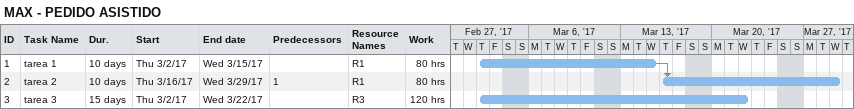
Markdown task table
MAX - PEDIDO ASISTIDO

| ID | Task | Duration | Start | Finish | Predecessors | Resources | Work (h) |
|---|---|---|---|---|---|---|---|
| 1 | tarea 1 | 10d | 2017-03-02 | 2017-03-15 |  | R1 | 80 |
| 2 | tarea 2 | 10d | 2017-03-16 | 2017-03-29 | 1 | R1 | 80 |
| 3 | tarea 3 | 15d | 2017-03-02 | 2017-03-22 |  | R3 | 120 |
